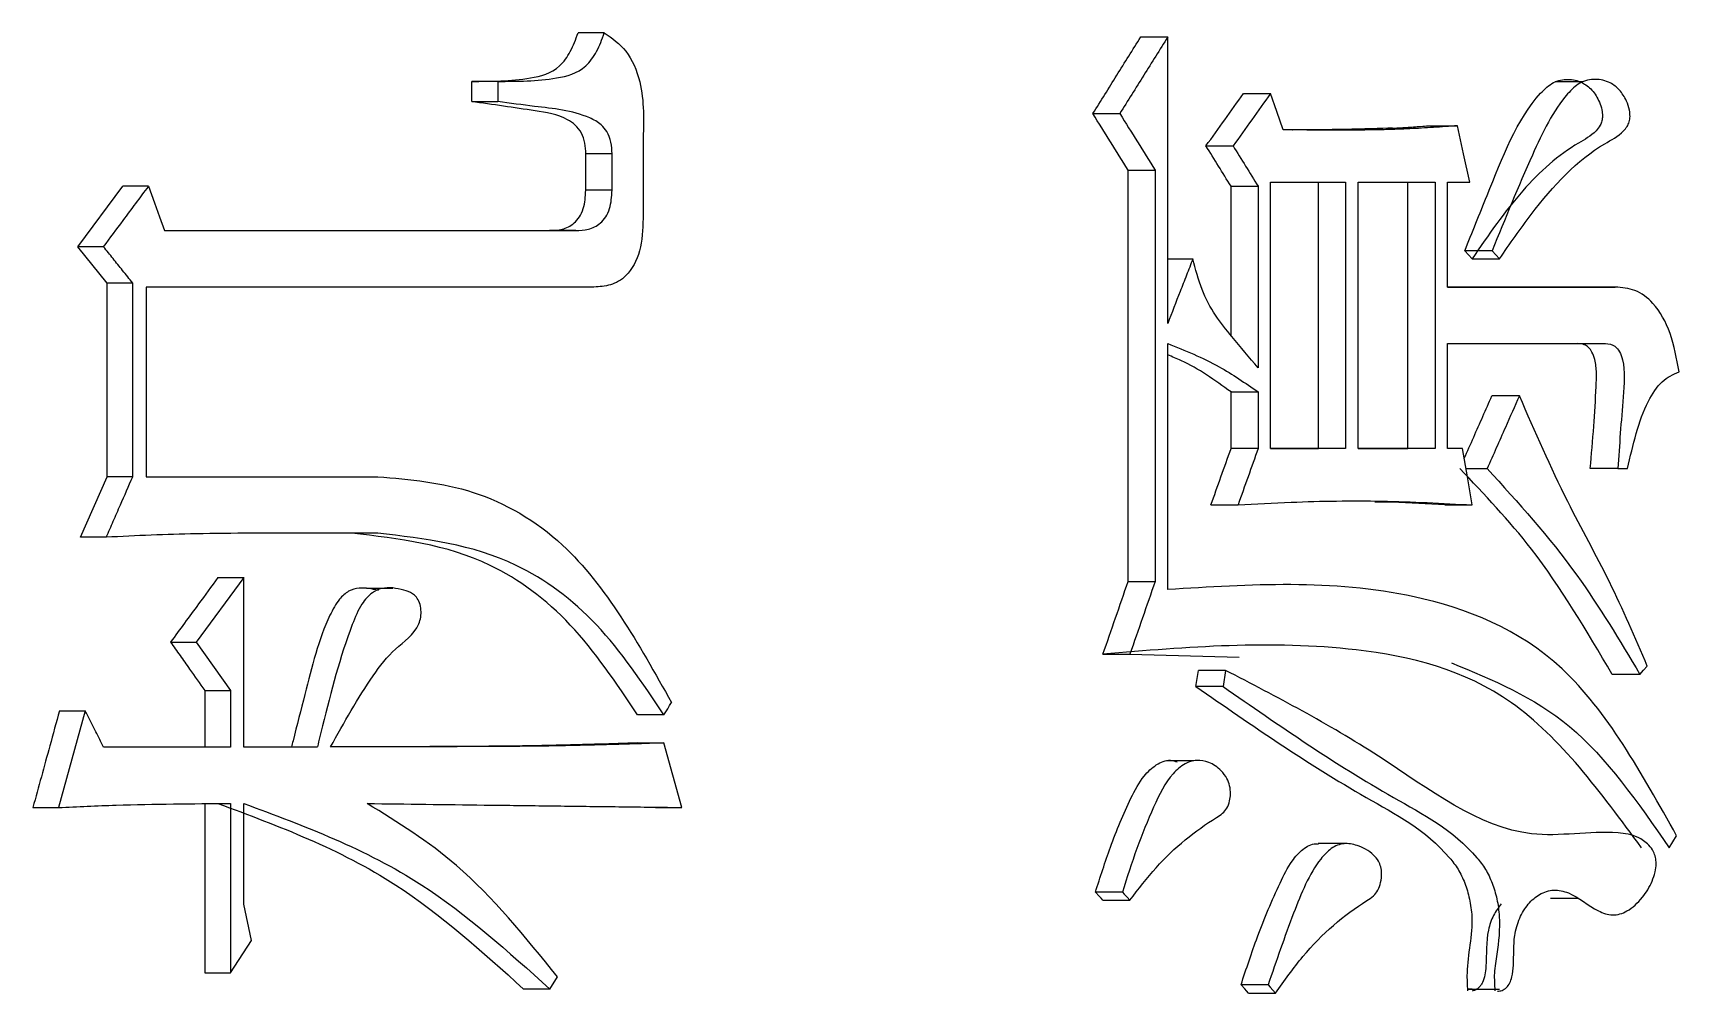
# Model space of a CAD drawing. Header units: millimetres. Extents: x 2687 to 4367, y 1046 to 2234.
# Drawn here: x 3485.899 to 3490.316, y 1378.333 to 1380.908 of the extents above; entities that cross this region are included whole.
import ezdxf

# ---------------------------------------------------------------- set-up
doc = ezdxf.new("R2010")
doc.units = ezdxf.units.MM

msp = doc.modelspace()

# ---------------------------------------------------------------- linework, layer by layer
at = {"color": 7, "linetype": 'Continuous', "lineweight": 25}
for p, q in [((3487.432, 1380.9077), (3487.3616, 1380.9077)), ((3488.8713, 1380.8969), (3488.9437, 1380.8969)), ((3488.9437, 1380.1289), (3488.9437, 1380.8969)), ((3487.1463, 1380.7779), (3487.0763, 1380.7779)), ((3487.0763, 1380.7238), (3487.0763, 1380.7779)), ((3487.1463, 1380.7779), (3487.1463, 1380.7238)), ((3490.0575, 1380.7765), (3489.9829, 1380.7765)), ((3489.1471, 1380.7455), (3489.2199, 1380.7455)), ((3487.0763, 1380.7238), (3487.1463, 1380.7238)), ((3488.743, 1380.6914), (3488.8152, 1380.6914)), ((3489.6477, 1380.6589), (3489.7211, 1380.6589)), ((3487.5362, 1380.6156), (3487.5362, 1380.4101)), ((3489.0464, 1380.6048), (3489.119, 1380.6048)), ((3487.4529, 1380.5832), (3487.3824, 1380.5832)), ((3487.3824, 1380.4858), (3487.3824, 1380.5832)), ((3487.4529, 1380.4858), (3487.4529, 1380.5832)), ((3488.8376, 1380.5399), (3488.9099, 1380.5399)), ((3488.8376, 1379.4366), (3488.8376, 1380.5399)), ((3488.9099, 1380.5399), (3488.9099, 1379.4366)), ((3486.0199, 1380.3344), (3486.1406, 1380.4966)), ((3486.2095, 1380.4966), (3486.1406, 1380.4966)), ((3487.4529, 1380.4858), (3487.3824, 1380.4858)), ((3489.1136, 1380.4967), (3489.1863, 1380.4967)), ((3489.1136, 1380.0967), (3489.1136, 1380.4967)), ((3489.1863, 1380.4967), (3489.1863, 1380.0099)), ((3489.2199, 1379.7935), (3489.2199, 1380.5075)), ((3489.2199, 1380.5075), (3489.421, 1380.5075)), ((3489.348, 1379.7935), (3489.348, 1380.5075)), ((3489.421, 1380.5075), (3489.421, 1379.7935)), ((3489.4544, 1379.7935), (3489.4544, 1380.5075)), ((3489.4544, 1380.5075), (3489.6612, 1380.5075)), ((3489.5879, 1379.7935), (3489.5879, 1380.5075)), ((3489.6612, 1380.5075), (3489.6612, 1379.7935)), ((3489.6945, 1380.5075), (3489.7543, 1380.5075)), ((3489.6945, 1380.2262), (3489.6945, 1380.5075)), ((3486.2521, 1380.3777), (3487.3555, 1380.3777)), ((3486.2521, 1380.3777), (3487.2852, 1380.3777)), ((3487.3555, 1380.3777), (3487.2852, 1380.3777)), ((3486.0886, 1380.3344), (3486.0199, 1380.3344)), ((3486.0981, 1380.237), (3486.0199, 1380.3344)), ((3488.9437, 1380.302), (3489.0112, 1380.302)), ((3489.8141, 1380.3236), (3489.7406, 1380.3236)), ((3489.7604, 1380.302), (3489.7406, 1380.3236)), ((3489.8141, 1380.3236), (3489.834, 1380.302)), ((3486.1668, 1380.237), (3486.0981, 1380.237)), ((3486.0981, 1379.7178), (3486.0981, 1380.237)), ((3486.1668, 1379.7178), (3486.1668, 1380.237)), ((3487.4042, 1380.2262), (3486.2024, 1380.2262)), ((3486.2024, 1380.2262), (3486.2024, 1379.7178)), ((3490.1447, 1380.2262), (3489.6945, 1380.2262)), ((3489.6945, 1380.2262), (3490.0708, 1380.2262)), ((3490.0708, 1380.2262), (3490.1447, 1380.2262)), ((3488.9437, 1379.415), (3488.9437, 1380.0747)), ((3489.6945, 1380.0748), (3490.1184, 1380.0748)), ((3489.6945, 1379.7935), (3489.6945, 1380.0748)), ((3490.0447, 1380.0748), (3490.1186, 1380.0748)), ((3489.1136, 1379.945), (3489.1863, 1379.945)), ((3489.1136, 1379.7935), (3489.1136, 1379.945)), ((3489.1863, 1379.945), (3489.1863, 1379.7935)), ((3489.8874, 1379.935), (3489.8138, 1379.935)), ((3489.1863, 1379.7935), (3489.1136, 1379.7935)), ((3489.421, 1379.7935), (3489.2199, 1379.7935)), ((3489.2199, 1379.7935), (3489.348, 1379.7935)), ((3489.421, 1379.7935), (3489.348, 1379.7935)), ((3489.6612, 1379.7935), (3489.4544, 1379.7935)), ((3489.4544, 1379.7935), (3489.5879, 1379.7935)), ((3489.6612, 1379.7935), (3489.5879, 1379.7935)), ((3489.7344, 1379.7935), (3489.6945, 1379.7935)), ((3489.7344, 1379.7935), (3489.6945, 1379.7935)), ((3486.027, 1379.5555), (3486.0981, 1379.7178)), ((3486.1668, 1379.7178), (3486.0981, 1379.7178)), ((3486.2024, 1379.7178), (3486.824, 1379.7178)), ((3489.7439, 1379.7396), (3489.8009, 1379.7396)), ((3490.1513, 1379.7395), (3490.0774, 1379.7395)), ((3490.1513, 1379.7395), (3490.1777, 1379.7395)), ((3489.0598, 1379.6421), (3489.1325, 1379.6421)), ((3489.6875, 1379.6421), (3489.761, 1379.6421)), ((3486.0957, 1379.5555), (3486.027, 1379.5555)), ((3486.824, 1379.5664), (3486.4858, 1379.5664)), ((3486.7544, 1379.5664), (3486.4858, 1379.5664)), ((3486.824, 1379.5664), (3486.7544, 1379.5664)), ((3486.4646, 1379.4474), (3486.3372, 1379.2743)), ((3486.3954, 1379.4474), (3486.4646, 1379.4474)), ((3486.4646, 1378.993), (3486.4646, 1379.4474)), ((3486.8647, 1379.4181), (3486.7942, 1379.4181)), ((3488.8376, 1379.4366), (3488.9099, 1379.4366)), ((3486.2681, 1379.2743), (3486.3372, 1379.2743)), ((3486.3372, 1379.2743), (3486.4292, 1379.1445)), ((3488.77, 1379.2419), (3488.8423, 1379.2419)), ((3488.8423, 1379.2419), (3489.1356, 1379.2339)), ((3489.0195, 1379.1553), (3489.0262, 1379.1986)), ((3489.0988, 1379.1986), (3489.0262, 1379.1986)), ((3489.0988, 1379.1986), (3489.0921, 1379.1553)), ((3490.2106, 1379.1878), (3490.1366, 1379.1878)), ((3486.3601, 1379.1445), (3486.4292, 1379.1445)), ((3486.3601, 1379.1445), (3486.3601, 1378.993)), ((3486.4292, 1379.1445), (3486.4292, 1378.993)), ((3489.0921, 1379.1553), (3489.0195, 1379.1553)), ((3486.0388, 1379.0904), (3485.9675, 1378.8308)), ((3485.9702, 1379.0904), (3486.0388, 1379.0904)), ((3486.4292, 1378.993), (3486.0886, 1378.993)), ((3486.6622, 1378.993), (3486.4646, 1378.993)), ((3487.521, 1379.0039), (3487.5917, 1379.0039)), ((3487.6402, 1378.8308), (3487.5917, 1379.0039)), ((3489.0136, 1378.956), (3488.9402, 1378.956)), ((3486.3601, 1378.8416), (3486.3601, 1378.3873)), ((3486.4292, 1378.8416), (3486.4292, 1378.3873)), ((3486.4646, 1378.5712), (3486.4646, 1378.8416)), ((3485.899, 1378.8308), (3485.9675, 1378.8308)), ((3487.5695, 1378.8308), (3487.6402, 1378.8308)), ((3490.2895, 1378.7226), (3490.3092, 1378.7551)), ((3489.421, 1378.7341), (3489.3471, 1378.7341)), ((3486.4858, 1378.4738), (3486.4646, 1378.5712)), ((3488.822, 1378.6037), (3488.7497, 1378.6037)), ((3488.77, 1378.582), (3488.8423, 1378.582)), ((3489.971, 1378.5874), (3490.0429, 1378.5873)), ((3486.4292, 1378.3873), (3486.4858, 1378.4738)), ((3486.3601, 1378.3873), (3486.4292, 1378.3873)), ((3487.2859, 1378.344), (3487.3068, 1378.3764)), ((3489.2131, 1378.3549), (3489.1404, 1378.3549)), ((3487.2859, 1378.344), (3487.2156, 1378.344)), ((3489.1605, 1378.3333), (3489.2332, 1378.3333)), ((3489.7609, 1378.344), (3489.8344, 1378.344))]:
    msp.add_line(p, q, dxfattribs=at)
at = {"color": 7, "linetype": 'Continuous', "lineweight": 25, "flags": 128}
for points in [[(3489.2534, 1380.6481), (3489.2367, 1380.6968), (3489.2199, 1380.7455)], [(3489.7543, 1380.5075), (3489.7377, 1380.5832), (3489.7211, 1380.6589)], [(3486.2095, 1380.4966), (3486.2255, 1380.4518), (3486.2388, 1380.4147), (3486.2521, 1380.3777)], [(3489.7604, 1380.302), (3489.7873, 1380.302), (3489.8106, 1380.302), (3489.834, 1380.302)], [(3489.761, 1379.6421), (3489.7477, 1379.7178), (3489.7344, 1379.7935)], [(3490.2106, 1379.1878), (3490.2206, 1379.1987), (3490.2305, 1379.2096)], [(3487.5917, 1379.0796), (3487.5969, 1379.0877), (3487.6021, 1379.0958), (3487.6073, 1379.1039), (3487.6124, 1379.112)], [(3487.5917, 1379.0796), (3487.5607, 1379.0796), (3487.5409, 1379.0796), (3487.521, 1379.0796)], [(3488.77, 1378.582), (3488.7648, 1378.5875), (3488.7597, 1378.593), (3488.7497, 1378.6037)], [(3488.822, 1378.6037), (3488.8271, 1378.5982), (3488.8347, 1378.5901), (3488.8423, 1378.582)], [(3489.1605, 1378.3332), (3489.1554, 1378.3388), (3489.1503, 1378.3443), (3489.1404, 1378.3549)], [(3489.2131, 1378.3549), (3489.2182, 1378.3494), (3489.2258, 1378.3413), (3489.2333, 1378.3332)]]:
    msp.add_lwpolyline(points, dxfattribs=at)
at = {"color": 7, "linetype": 'Continuous', "lineweight": 25}
for points, knots in [([(3487.0763, 1380.7779), (3487.1284, 1380.778), (3487.2075, 1380.7783), (3487.3032, 1380.8021), (3487.3429, 1380.8572), (3487.3553, 1380.8907), (3487.3616, 1380.9077)], [0, 0, 0, 0, 0.492277, 0.748028, 0.872473, 1, 1, 1, 1]), ([(3487.1463, 1380.7779), (3487.1985, 1380.778), (3487.2778, 1380.7783), (3487.3736, 1380.8021), (3487.4133, 1380.8572), (3487.4257, 1380.8907), (3487.432, 1380.9077)], [0, 0, 0, 0, 0.492388, 0.748171, 0.872567, 1, 1, 1, 1]), ([(3487.432, 1380.9077), (3487.4527, 1380.8938), (3487.4944, 1380.8656), (3487.5405, 1380.7585), (3487.5378, 1380.6705), (3487.5362, 1380.6156)], [0, 0, 0, 0, 0.2689236, 0.5440594, 1, 1, 1, 1]), ([(3488.743, 1380.6914), (3488.7644, 1380.7256), (3488.8072, 1380.7941), (3488.8499, 1380.8627), (3488.8713, 1380.8969)], [0, 0, 0, 0, 0.499999, 1, 1, 1, 1]), ([(3488.9437, 1380.8969), (3488.9223, 1380.8627), (3488.8795, 1380.7941), (3488.8367, 1380.7256), (3488.8152, 1380.6914)], [0, 0, 0, 0, 0.5, 1, 1, 1, 1]), ([(3489.7406, 1380.3236), (3489.7605, 1380.3727), (3489.8207, 1380.5203), (3489.8877, 1380.6949), (3489.9778, 1380.7785), (3490.0175, 1380.7859), (3490.0533, 1380.7783), (3490.083, 1380.7565), (3490.1003, 1380.7288), (3490.1087, 1380.7035), (3490.1107, 1380.686), (3490.1091, 1380.6715), (3490.1034, 1380.6575), (3490.0837, 1380.6331), (3490.0072, 1380.594), (3489.8891, 1380.4893), (3489.8041, 1380.3656), (3489.7604, 1380.302)], [0, 0, 0, 0, 0.117084, 0.352421, 0.392033, 0.4319, 0.470231, 0.500102, 0.530093, 0.545391, 0.556909, 0.565721, 0.574545, 0.589616, 0.642212, 0.816089, 1, 1, 1, 1]), ([(3489.834, 1380.302), (3489.8617, 1380.3423), (3489.9456, 1380.4641), (3490.0583, 1380.5837), (3490.1557, 1380.6314), (3490.1761, 1380.6557), (3490.1825, 1380.6688), (3490.1848, 1380.6845), (3490.1827, 1380.7043), (3490.1738, 1380.7299), (3490.1565, 1380.7565), (3490.1276, 1380.7782), (3490.0907, 1380.7863), (3490.0498, 1380.7775), (3489.9854, 1380.716), (3489.909, 1380.557), (3489.8491, 1380.4096), (3489.8141, 1380.3236)], [0, 0, 0, 0, 0.117023, 0.353532, 0.409689, 0.421913, 0.431957, 0.442101, 0.453679, 0.472075, 0.49977, 0.527462, 0.568321, 0.610802, 0.649012, 0.795156, 1, 1, 1, 1]), ([(3489.0464, 1380.6048), (3489.0632, 1380.6283), (3489.0968, 1380.6752), (3489.1303, 1380.722), (3489.1471, 1380.7455)], [0, 0, 0, 0, 0.499999, 1, 1, 1, 1]), ([(3489.2199, 1380.7455), (3489.2031, 1380.722), (3489.1695, 1380.6752), (3489.1358, 1380.6283), (3489.119, 1380.6048)], [0, 0, 0, 0, 0.499999, 1, 1, 1, 1]), ([(3487.3824, 1380.5832), (3487.382, 1380.593), (3487.381, 1380.6126), (3487.3715, 1380.6407), (3487.3547, 1380.6619), (3487.3137, 1380.6884), (3487.2189, 1380.7034), (3487.1329, 1380.7157), (3487.0763, 1380.7238)], [0, 0, 0, 0, 0.0603351, 0.1198881, 0.185788, 0.2512462, 0.5074615, 1, 1, 1, 1]), ([(3487.4529, 1380.5832), (3487.4523, 1380.5939), (3487.4512, 1380.6154), (3487.4405, 1380.6431), (3487.4207, 1380.6664), (3487.3564, 1380.6994), (3487.2617, 1380.7079), (3487.1792, 1380.7193), (3487.1463, 1380.7238)], [0, 0, 0, 0, 0.06555, 0.131385, 0.187199, 0.284615, 0.7156, 1, 1, 1, 1]), ([(3488.8376, 1380.5399), (3488.8218, 1380.5652), (3488.7903, 1380.6157), (3488.7588, 1380.6661), (3488.743, 1380.6914)], [0, 0, 0, 0, 0.5, 1, 1, 1, 1]), ([(3488.8152, 1380.6914), (3488.831, 1380.6661), (3488.8626, 1380.6157), (3488.8942, 1380.5652), (3488.9099, 1380.5399)], [0, 0, 0, 0, 0.499999, 1, 1, 1, 1]), ([(3489.7211, 1380.6589), (3489.6998, 1380.6574), (3489.6678, 1380.655), (3489.6251, 1380.6523), (3489.593, 1380.6507), (3489.569, 1380.6497), (3489.5502, 1380.6491), (3489.5369, 1380.6487), (3489.5208, 1380.6482), (3489.5047, 1380.6479), (3489.4913, 1380.6477), (3489.4779, 1380.6475), (3489.4645, 1380.6473), (3489.4484, 1380.6471), (3489.4323, 1380.647), (3489.4162, 1380.647), (3489.4028, 1380.647), (3489.3894, 1380.647), (3489.376, 1380.647), (3489.3598, 1380.6471), (3489.3464, 1380.6472), (3489.3356, 1380.6473), (3489.3276, 1380.6474), (3489.3209, 1380.6474), (3489.3141, 1380.6475), (3489.3074, 1380.6475), (3489.2993, 1380.6476), (3489.2913, 1380.6477), (3489.2845, 1380.6478), (3489.2778, 1380.6478), (3489.2724, 1380.6479), (3489.267, 1380.648), (3489.263, 1380.648), (3489.2585, 1380.6481), (3489.2553, 1380.6481), (3489.2534, 1380.6481)], [0, 0, 0, 0, 0.137495, 0.206243, 0.274991, 0.343739, 0.360926, 0.3953, 0.429674, 0.464048, 0.498422, 0.515609, 0.549982, 0.584356, 0.61873, 0.653104, 0.687478, 0.704665, 0.739038, 0.773412, 0.807786, 0.824973, 0.84216, 0.859347, 0.86794, 0.885127, 0.902314, 0.919501, 0.936688, 0.945281, 0.962468, 0.971061, 0.979655, 0.988248, 1, 1, 1, 1]), ([(3489.5469, 1380.6522), (3489.5471, 1380.6524), (3489.5477, 1380.6529), (3489.508, 1380.6513), (3489.4197, 1380.6485), (3489.3427, 1380.648), (3489.3004, 1380.6479), (3489.2822, 1380.648), (3489.2773, 1380.648), (3489.2781, 1380.6479), (3489.2785, 1380.6479)], [0, 0, 0, 0, 0.052384, 0.110274, 0.515479, 0.735215, 0.874993, 0.913924, 0.954066, 1, 1, 1, 1]), ([(3489.5468, 1380.6523), (3489.5544, 1380.6527), (3489.5749, 1380.6539), (3489.6085, 1380.6561), (3489.6346, 1380.658), (3489.6477, 1380.6589)], [0, 0, 0, 0, 0.222979, 0.611486, 1, 1, 1, 1]), ([(3489.1136, 1380.4967), (3489.1024, 1380.5147), (3489.08, 1380.5508), (3489.0576, 1380.5868), (3489.0464, 1380.6048)], [0, 0, 0, 0, 0.5, 1, 1, 1, 1]), ([(3489.119, 1380.6048), (3489.1302, 1380.5868), (3489.1527, 1380.5508), (3489.1751, 1380.5147), (3489.1863, 1380.4967)], [0, 0, 0, 0, 0.499999, 1, 1, 1, 1]), ([(3486.0886, 1380.3344), (3486.1061, 1380.3579), (3486.135, 1380.3967), (3486.1753, 1380.4508), (3486.1981, 1380.4814), (3486.2095, 1380.4966)], [0, 0, 0, 0, 0.434497, 0.717248, 1, 1, 1, 1]), ([(3487.2852, 1380.3777), (3487.2965, 1380.3782), (3487.3193, 1380.3793), (3487.3473, 1380.3927), (3487.3664, 1380.4134), (3487.3798, 1380.443), (3487.3814, 1380.4689), (3487.3824, 1380.4858)], [0, 0, 0, 0, 0.24066, 0.483157, 0.613661, 0.74758, 1, 1, 1, 1]), ([(3487.3555, 1380.3777), (3487.3669, 1380.3782), (3487.3897, 1380.3793), (3487.4177, 1380.3927), (3487.4368, 1380.4134), (3487.4503, 1380.4429), (3487.4519, 1380.4689), (3487.4529, 1380.4858)], [0, 0, 0, 0, 0.24079, 0.483382, 0.613891, 0.747761, 1, 1, 1, 1]), ([(3487.5362, 1380.4101), (3487.535, 1380.3805), (3487.5328, 1380.3225), (3487.4968, 1380.2551), (3487.4491, 1380.2292), (3487.4191, 1380.2272), (3487.4042, 1380.2262)], [0, 0, 0, 0, 0.294497, 0.575733, 0.789018, 1, 1, 1, 1]), ([(3486.1668, 1380.237), (3486.1578, 1380.2483), (3486.1402, 1380.2702), (3486.1141, 1380.3026), (3486.0971, 1380.3238), (3486.0886, 1380.3344)], [0, 0, 0, 0, 0.34784, 0.673919, 1, 1, 1, 1]), ([(3489.0112, 1380.302), (3489.0055, 1380.2873), (3488.9941, 1380.258), (3488.9716, 1380.2003), (3488.9548, 1380.1573), (3488.9437, 1380.1289)], [0, 0, 0, 0, 0.253937, 0.507874, 1, 1, 1, 1]), ([(3489.1863, 1380.0099), (3489.1628, 1380.0376), (3489.124, 1380.0833), (3489.0706, 1380.149), (3489.0328, 1380.2186), (3489.0185, 1380.274), (3489.0112, 1380.302)], [0, 0, 0, 0, 0.3349013, 0.5525999, 0.7736255, 1, 1, 1, 1]), ([(3490.3158, 1379.9991), (3490.3093, 1380.0344), (3490.2966, 1380.1039), (3490.2531, 1380.1826), (3490.1983, 1380.2218), (3490.1625, 1380.2248), (3490.1447, 1380.2262)], [0, 0, 0, 0, 0.292672, 0.574648, 0.788772, 1, 1, 1, 1]), ([(3488.9437, 1380.0747), (3488.9903, 1380.0562), (3489.0739, 1380.023), (3489.1518, 1379.9689), (3489.1863, 1379.945)], [0, 0, 0, 0, 0.557901, 1, 1, 1, 1]), ([(3490.0774, 1379.7395), (3490.0807, 1379.7773), (3490.0873, 1379.8503), (3490.0923, 1379.936), (3490.0948, 1379.9959), (3490.0919, 1380.0284), (3490.0833, 1380.0516), (3490.0734, 1380.0657), (3490.0601, 1380.0734), (3490.0502, 1380.0743), (3490.0445, 1380.0748)], [0, 0, 0, 0, 0.301012, 0.582195, 0.678316, 0.775434, 0.835729, 0.884225, 0.932949, 1, 1, 1, 1]), ([(3490.1184, 1380.0748), (3490.1272, 1380.0739), (3490.1414, 1380.0726), (3490.1568, 1380.0533), (3490.1726, 1380.0091), (3490.1625, 1379.8983), (3490.1558, 1379.8026), (3490.1513, 1379.7395)], [0, 0, 0, 0, 0.100834, 0.16221, 0.226726, 0.489604, 1, 1, 1, 1]), ([(3489.1136, 1379.945), (3489.07, 1379.9763), (3489.0151, 1380.0158), (3488.956, 1380.0394), (3488.9437, 1380.0443)], [0, 0, 0, 0, 0.792726, 1, 1, 1, 1]), ([(3490.1777, 1379.7395), (3490.192, 1379.8031), (3490.2119, 1379.8909), (3490.2676, 1379.9775), (3490.2999, 1379.992), (3490.3158, 1379.9991)], [0, 0, 0, 0, 0.572425, 0.789887, 1, 1, 1, 1]), ([(3489.7392, 1379.7663), (3489.7477, 1379.7856), (3489.7644, 1379.8233), (3489.7892, 1379.8794), (3489.8055, 1379.9162), (3489.8136, 1379.9346)], [0, 0, 0, 0, 0.344069, 0.672034, 1, 1, 1, 1]), ([(3489.8872, 1379.9346), (3489.8748, 1379.9064), (3489.8541, 1379.8598), (3489.8254, 1379.7948), (3489.809, 1379.758), (3489.8009, 1379.7396)], [0, 0, 0, 0, 0.433599, 0.716799, 1, 1, 1, 1]), ([(3490.2306, 1379.2097), (3490.1978, 1379.2861), (3490.1322, 1379.439), (3490.0043, 1379.6662), (3489.9293, 1379.8385), (3489.8875, 1379.9346)], [0, 0, 0, 0, 0.306675, 0.613603, 1, 1, 1, 1]), ([(3489.0598, 1379.6421), (3489.0688, 1379.6673), (3489.0867, 1379.7178), (3489.1046, 1379.7683), (3489.1136, 1379.7935)], [0, 0, 0, 0, 0.5, 1, 1, 1, 1]), ([(3486.0957, 1379.5555), (3486.1021, 1379.57), (3486.1147, 1379.5988), (3486.1384, 1379.6529), (3486.1558, 1379.6925), (3486.1668, 1379.7178)], [0, 0, 0, 0, 0.266473, 0.532946, 1, 1, 1, 1]), ([(3486.824, 1379.7178), (3486.9102, 1379.7104), (3487.0836, 1379.6954), (3487.3818, 1379.5237), (3487.5244, 1379.2693), (3487.6124, 1379.112)], [0, 0, 0, 0, 0.274101, 0.551296, 1, 1, 1, 1]), ([(3490.1366, 1379.1878), (3490.0675, 1379.3046), (3489.9453, 1379.5115), (3489.7935, 1379.6705), (3489.7274, 1379.7396)], [0, 0, 0, 0, 0.564924, 1, 1, 1, 1]), ([(3489.8009, 1379.7396), (3489.8839, 1379.6486), (3490.0333, 1379.4846), (3490.1561, 1379.2791), (3490.2106, 1379.1878)], [0, 0, 0, 0, 0.55543, 1, 1, 1, 1]), ([(3489.1325, 1379.6421), (3489.1799, 1379.6447), (3489.3089, 1379.6519), (3489.5188, 1379.6551), (3489.6802, 1379.6464), (3489.761, 1379.6421)], [0, 0, 0, 0, 0.225447, 0.61244, 1, 1, 1, 1]), ([(3489.6875, 1379.6421), (3489.6406, 1379.6451), (3489.5781, 1379.649), (3489.5152, 1379.6496), (3489.4995, 1379.6498)], [0, 0, 0, 0, 0.75073, 1, 1, 1, 1]), ([(3486.4858, 1379.5664), (3486.4361, 1379.566), (3486.3464, 1379.5653), (3486.2164, 1379.5613), (3486.1359, 1379.5575), (3486.0957, 1379.5555)], [0, 0, 0, 0, 0.382976, 0.691466, 1, 1, 1, 1]), ([(3487.521, 1379.0796), (3487.464, 1379.1647), (3487.3512, 1379.3329), (3487.0896, 1379.5272), (3486.8809, 1379.5516), (3486.7544, 1379.5663)], [0, 0, 0, 0, 0.287443, 0.567856, 1, 1, 1, 1]), ([(3487.5917, 1379.0796), (3487.5345, 1379.1647), (3487.4216, 1379.333), (3487.1596, 1379.5272), (3486.9507, 1379.5516), (3486.824, 1379.5663)], [0, 0, 0, 0, 0.287344, 0.567754, 1, 1, 1, 1]), ([(3486.3954, 1379.4474), (3486.378, 1379.4238), (3486.3482, 1379.3831), (3486.3058, 1379.3254), (3486.2807, 1379.2913), (3486.2681, 1379.2743)], [0, 0, 0, 0, 0.40915, 0.704575, 1, 1, 1, 1]), ([(3486.8259, 1379.4131), (3486.8087, 1379.4168), (3486.7819, 1379.4226), (3486.7453, 1379.413), (3486.7176, 1379.3873), (3486.6693, 1379.2998), (3486.6375, 1379.1646), (3486.6059, 1379.0457), (3486.5941, 1378.9985), (3486.5927, 1378.9931)], [0, 0, 0, 0, 0.122922, 0.190849, 0.258594, 0.353349, 0.745947, 0.970578, 1, 1, 1, 1]), ([(3486.6974, 1378.9931), (3486.7341, 1379.0587), (3486.7871, 1379.1536), (3486.8681, 1379.2605), (3486.9258, 1379.2947), (3486.9402, 1379.3412), (3486.9408, 1379.361), (3486.937, 1379.38), (3486.9288, 1379.3952), (3486.9143, 1379.4076), (3486.8827, 1379.4172), (3486.8453, 1379.4243), (3486.8062, 1379.407), (3486.7772, 1379.3745), (3486.7282, 1379.2551), (3486.694, 1379.1235), (3486.6668, 1379.012), (3486.6622, 1378.9931)], [0, 0, 0, 0, 0.209542, 0.302718, 0.395823, 0.412031, 0.428214, 0.444989, 0.461063, 0.475111, 0.504204, 0.574217, 0.604801, 0.646447, 0.701904, 0.949434, 1, 1, 1, 1]), ([(3488.77, 1379.2419), (3488.7813, 1379.2743), (3488.8038, 1379.3392), (3488.8263, 1379.4041), (3488.8376, 1379.4366)], [0, 0, 0, 0, 0.5, 1, 1, 1, 1]), ([(3490.3092, 1378.7551), (3490.2155, 1378.9229), (3490.0316, 1379.2526), (3489.5257, 1379.4521), (3489.1643, 1379.429), (3488.9437, 1379.415)], [0, 0, 0, 0, 0.287943, 0.565415, 1, 1, 1, 1]), ([(3490.2153, 1378.7226), (3490.1057, 1378.8713), (3489.8895, 1379.1645), (3489.3655, 1379.292), (3488.9958, 1379.2609), (3488.77, 1379.2419)], [0, 0, 0, 0, 0.285883, 0.56379, 1, 1, 1, 1]), ([(3486.2681, 1379.2743), (3486.2767, 1379.2623), (3486.2937, 1379.2382), (3486.3244, 1379.1949), (3486.3465, 1379.1637), (3486.3601, 1379.1445)], [0, 0, 0, 0, 0.277956, 0.555911, 1, 1, 1, 1]), ([(3489.8283, 1378.3384), (3489.8326, 1378.3387), (3489.8411, 1378.3392), (3489.8527, 1378.3475), (3489.8621, 1378.3598), (3489.8692, 1378.3804), (3489.8732, 1378.4236), (3489.8701, 1378.4785), (3489.8865, 1378.5355), (3489.9102, 1378.5739), (3489.942, 1378.6007), (3489.9798, 1378.613), (3490.0352, 1378.6001), (3490.083, 1378.5578), (3490.1374, 1378.5383), (3490.1799, 1378.5514), (3490.2162, 1378.5851), (3490.2407, 1378.6238), (3490.2519, 1378.6562), (3490.255, 1378.6784), (3490.2532, 1378.6975), (3490.2466, 1378.7151), (3490.2312, 1378.7353), (3490.1992, 1378.7571), (3490.0927, 1378.7727), (3489.8506, 1378.7202), (3489.5102, 1378.9853), (3489.2362, 1379.1274), (3489.0988, 1379.1986)], [0, 0, 0, 0, 0.006979, 0.013925, 0.020645, 0.027359, 0.039158, 0.068779, 0.087565, 0.106337, 0.125711, 0.147046, 0.168852, 0.216529, 0.237968, 0.259695, 0.286308, 0.307882, 0.318004, 0.326525, 0.332753, 0.33899, 0.348555, 0.366353, 0.396306, 0.524136, 0.761431, 1, 1, 1, 1]), ([(3489.7049, 1379.2183), (3489.8154, 1379.1733), (3490.0395, 1379.082), (3490.2054, 1378.8436), (3490.2895, 1378.7226)], [0, 0, 0, 0, 0.492709, 1, 1, 1, 1]), ([(3489.0195, 1379.1553), (3489.1695, 1379.0512), (3489.395, 1378.8947), (3489.6451, 1378.7671), (3489.7236, 1378.6662), (3489.7417, 1378.6284), (3489.7543, 1378.5855), (3489.7666, 1378.5038), (3489.7435, 1378.422), (3489.7473, 1378.3552), (3489.7482, 1378.3394)], [0, 0, 0, 0, 0.492457, 0.740078, 0.770604, 0.801348, 0.832638, 0.86482, 0.96803, 1, 1, 1, 1]), ([(3489.0921, 1379.1553), (3489.2423, 1379.0512), (3489.4681, 1378.8947), (3489.7185, 1378.7671), (3489.7972, 1378.6661), (3489.8152, 1378.6284), (3489.8279, 1378.5855), (3489.8371, 1378.5209), (3489.8298, 1378.4536), (3489.8184, 1378.3884), (3489.8206, 1378.3553), (3489.8217, 1378.3394)], [0, 0, 0, 0, 0.492538, 0.740191, 0.77071, 0.80144, 0.832707, 0.864862, 0.933359, 0.96806, 1, 1, 1, 1]), ([(3485.9702, 1379.0904), (3485.9615, 1379.0589), (3485.9454, 1378.9999), (3485.9216, 1378.9133), (3485.9065, 1378.8583), (3485.899, 1378.8308)], [0, 0, 0, 0, 0.364068, 0.682034, 1, 1, 1, 1]), ([(3486.0886, 1378.993), (3486.0816, 1379.0067), (3486.0699, 1379.0297), (3486.0532, 1379.0622), (3486.0436, 1379.081), (3486.0388, 1379.0904)], [0, 0, 0, 0, 0.419956, 0.7099794, 1, 1, 1, 1]), ([(3487.5917, 1379.0039), (3487.5831, 1379.0036), (3487.566, 1379.0031), (3487.5447, 1379.0024), (3487.5275, 1379.0018), (3487.5147, 1379.0014), (3487.5019, 1379.0011), (3487.489, 1379.0007), (3487.4762, 1379.0003), (3487.4591, 1378.9998), (3487.4377, 1378.9992), (3487.4119, 1378.9985), (3487.3862, 1378.9978), (3487.3605, 1378.9972), (3487.3347, 1378.9967), (3487.309, 1378.9961), (3487.2746, 1378.9955), (3487.18, 1378.9944), (3487.0766, 1378.9941), (3486.9859, 1378.9937), (3486.96, 1378.9937), (3486.947, 1378.9936), (3486.9297, 1378.9936), (3486.9124, 1378.9935), (3486.8951, 1378.9935), (3486.8821, 1378.9934), (3486.8692, 1378.9934), (3486.8562, 1378.9934), (3486.8432, 1378.9933), (3486.8302, 1378.9933), (3486.8172, 1378.9933), (3486.8042, 1378.9933), (3486.7934, 1378.9932), (3486.7847, 1378.9932), (3486.7782, 1378.9932), (3486.7717, 1378.9932), (3486.7652, 1378.9932), (3486.7587, 1378.9932), (3486.7522, 1378.9932), (3486.7435, 1378.9931), (3486.7348, 1378.9931), (3486.7261, 1378.9931), (3486.7196, 1378.9931), (3486.7131, 1378.9931), (3486.7057, 1378.9931), (3486.7005, 1378.993), (3486.6974, 1378.993)], [0, 0, 0, 0, 0.028899, 0.057798, 0.072248, 0.086697, 0.101147, 0.115596, 0.130046, 0.144495, 0.173394, 0.202293, 0.231192, 0.260091, 0.28899, 0.317889, 0.346789, 0.404587, 0.63578, 0.693578, 0.708028, 0.722478, 0.736927, 0.765826, 0.780276, 0.794725, 0.809175, 0.823624, 0.838074, 0.852523, 0.866973, 0.881422, 0.895872, 0.903096, 0.910321, 0.917546, 0.924771, 0.931996, 0.93922, 0.946445, 0.960895, 0.968119, 0.975344, 0.982569, 0.989794, 1, 1, 1, 1]), ([(3487.521, 1379.0039), (3487.4868, 1379.0028), (3487.4355, 1379.0011), (3487.3499, 1378.9987), (3487.2298, 1378.9956), (3487.0554, 1378.9942), (3486.8791, 1378.9937), (3486.7588, 1378.9933), (3486.7102, 1378.9932), (3486.6975, 1378.9932)], [0, 0, 0, 0, 0.125443, 0.188165, 0.313609, 0.564502, 0.824135, 0.953953, 1, 1, 1, 1]), ([(3488.7497, 1378.6037), (3488.7628, 1378.6442), (3488.7907, 1378.7312), (3488.8337, 1378.836), (3488.8749, 1378.9129), (3488.9122, 1378.9473), (3488.9444, 1378.961), (3488.9632, 1378.955), (3488.9693, 1378.9531)], [0, 0, 0, 0, 0.265466, 0.568966, 0.724314, 0.835589, 0.946942, 1, 1, 1, 1]), ([(3488.8423, 1378.5821), (3488.8652, 1378.612), (3488.9346, 1378.7026), (3489.0228, 1378.7728), (3489.0905, 1378.8136), (3489.1034, 1378.8282), (3489.1104, 1378.8471), (3489.1127, 1378.868), (3489.1108, 1378.8894), (3489.1025, 1378.9117), (3489.0836, 1378.9351), (3489.0558, 1378.9534), (3489.0217, 1378.96), (3488.9882, 1378.9491), (3488.9442, 1378.9124), (3488.9032, 1378.8292), (3488.8598, 1378.7214), (3488.8346, 1378.643), (3488.822, 1378.6037)], [0, 0, 0, 0, 0.117103, 0.353724, 0.376614, 0.395602, 0.414782, 0.431323, 0.450524, 0.470069, 0.496423, 0.543443, 0.584386, 0.625263, 0.671715, 0.773941, 0.886489, 1, 1, 1, 1]), ([(3485.9675, 1378.8308), (3486.0191, 1378.8331), (3486.122, 1378.8378), (3486.2759, 1378.8407), (3486.3781, 1378.8413), (3486.4292, 1378.8416)], [0, 0, 0, 0, 0.334125, 0.667044, 1, 1, 1, 1]), ([(3486.3954, 1378.8416), (3486.5586, 1378.7809), (3486.8517, 1378.6718), (3487.1039, 1378.4447), (3487.2156, 1378.344)], [0, 0, 0, 0, 0.556762, 1, 1, 1, 1]), ([(3486.4646, 1378.8416), (3486.628, 1378.7809), (3486.9214, 1378.6719), (3487.174, 1378.4447), (3487.2859, 1378.344)], [0, 0, 0, 0, 0.556811, 1, 1, 1, 1]), ([(3487.3068, 1378.3764), (3487.22, 1378.4838), (3487.0663, 1378.6742), (3486.878, 1378.7908), (3486.7959, 1378.8416)], [0, 0, 0, 0, 0.564151, 1, 1, 1, 1]), ([(3486.7959, 1378.8416), (3486.9007, 1378.8402), (3487.0121, 1378.8388), (3487.1296, 1378.8372), (3487.1556, 1378.8369), (3487.1817, 1378.8366), (3487.2078, 1378.8362), (3487.2338, 1378.8359), (3487.2599, 1378.8356), (3487.2859, 1378.8352), (3487.3119, 1378.8349), (3487.3379, 1378.8346), (3487.3639, 1378.8343), (3487.3899, 1378.8339), (3487.4158, 1378.8336), (3487.4483, 1378.8332), (3487.4742, 1378.8329), (3487.5001, 1378.8326), (3487.526, 1378.8322), (3487.5519, 1378.8319), (3487.5778, 1378.8316), (3487.594, 1378.8314), (3487.6092, 1378.8312), (3487.6235, 1378.831), (3487.6346, 1378.8309), (3487.6402, 1378.8308)], [0, 0, 0, 0, 0.37025, 0.393391, 0.416531, 0.462812, 0.485953, 0.509093, 0.555374, 0.578515, 0.601655, 0.647937, 0.671077, 0.694218, 0.740499, 0.763639, 0.80992, 0.833061, 0.856201, 0.902482, 0.925623, 0.948764, 0.960334, 0.980167, 1, 1, 1, 1]), ([(3489.1404, 1378.3549), (3489.1546, 1378.3984), (3489.1856, 1378.4928), (3489.2322, 1378.6029), (3489.2725, 1378.6839), (3489.3055, 1378.7204), (3489.3313, 1378.735), (3489.3454, 1378.733), (3489.3474, 1378.7328)], [0, 0, 0, 0, 0.286915, 0.622528, 0.772296, 0.87694, 0.98188, 1, 1, 1, 1]), ([(3489.2333, 1378.3333), (3489.257, 1378.3668), (3489.329, 1378.4682), (3489.4223, 1378.5476), (3489.4954, 1378.5914), (3489.5084, 1378.6087), (3489.5159, 1378.63), (3489.5184, 1378.6519), (3489.5161, 1378.672), (3489.5088, 1378.6897), (3489.4882, 1378.7129), (3489.4562, 1378.7294), (3489.4167, 1378.7372), (3489.3819, 1378.7236), (3489.3294, 1378.6676), (3489.2754, 1378.537), (3489.2351, 1378.4193), (3489.2131, 1378.3549)], [0, 0, 0, 0, 0.118687, 0.359196, 0.382949, 0.402078, 0.421221, 0.441113, 0.455768, 0.470498, 0.490908, 0.548404, 0.590662, 0.633125, 0.674263, 0.821867, 1, 1, 1, 1]), ([(3489.838, 1378.5723), (3489.8309, 1378.5625), (3489.8164, 1378.5426), (3489.7967, 1378.4863), (3489.7999, 1378.4293), (3489.7956, 1378.3819), (3489.7903, 1378.3642), (3489.7834, 1378.3529), (3489.7767, 1378.3459), (3489.769, 1378.3407), (3489.7635, 1378.3393), (3489.7609, 1378.3386)], [0, 0, 0, 0, 0.15426, 0.313076, 0.663715, 0.74798, 0.82718, 0.867553, 0.910966, 0.957472, 1, 1, 1, 1]), ([(3489.7605, 1378.344), (3489.7578, 1378.344), (3489.7538, 1378.344), (3489.7496, 1378.344), (3489.7483, 1378.344), (3489.7482, 1378.344), (3489.7481, 1378.344), (3489.7508, 1378.344), (3489.7677, 1378.344), (3489.7917, 1378.344), (3489.8169, 1378.344), (3489.8341, 1378.344)], [0, 0, 0, 0, 0.098322, 0.150223, 0.156042, 0.157925, 0.159189, 0.159644, 0.360233, 0.564728, 1, 1, 1, 1])]:
    msp.add_open_spline(points, degree=3, knots=knots, dxfattribs=at)
for points in [[(3489.1863, 1379.7935), (3489.1773, 1379.7683), (3489.1594, 1379.7178), (3489.1414, 1379.6673), (3489.1325, 1379.6421)], [(3488.9099, 1379.4366), (3488.8987, 1379.4041), (3488.8761, 1379.3392), (3488.8536, 1379.2743), (3488.8423, 1379.2419)]]:
    msp.add_open_spline(points, degree=3, dxfattribs=at)

doc.saveas('drawing.dxf')
